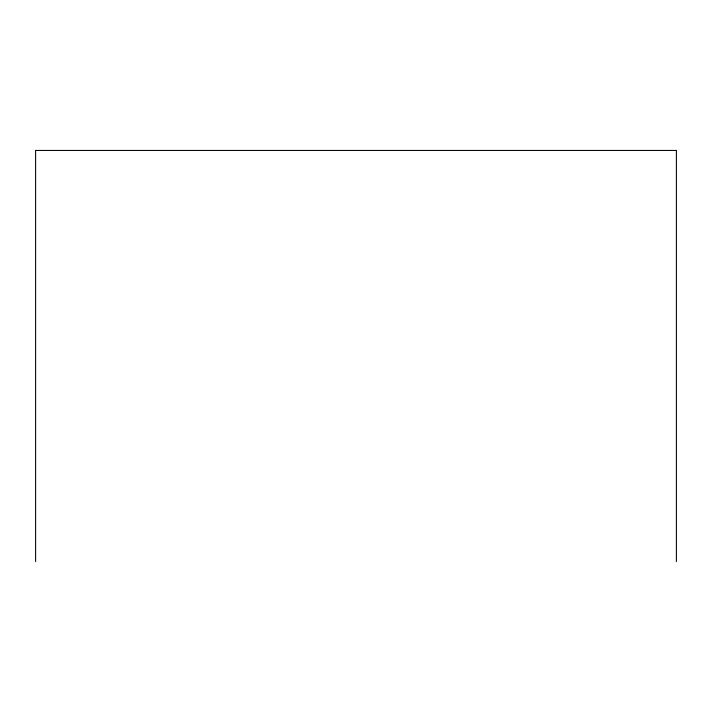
<?xml version="1.0" encoding="UTF-8"?>
<svg xmlns="http://www.w3.org/2000/svg" width="712" height="712" viewBox="0 0 712 712"><rect width="100%" height="100%" fill="white"/><g stroke="black" fill="none" stroke-linecap="round" stroke-linejoin="round"><path stroke-width="1.07" d="M676.4 561.546L676.4 150.455L35.6 150.455L35.6 561.546"/></g></svg>
